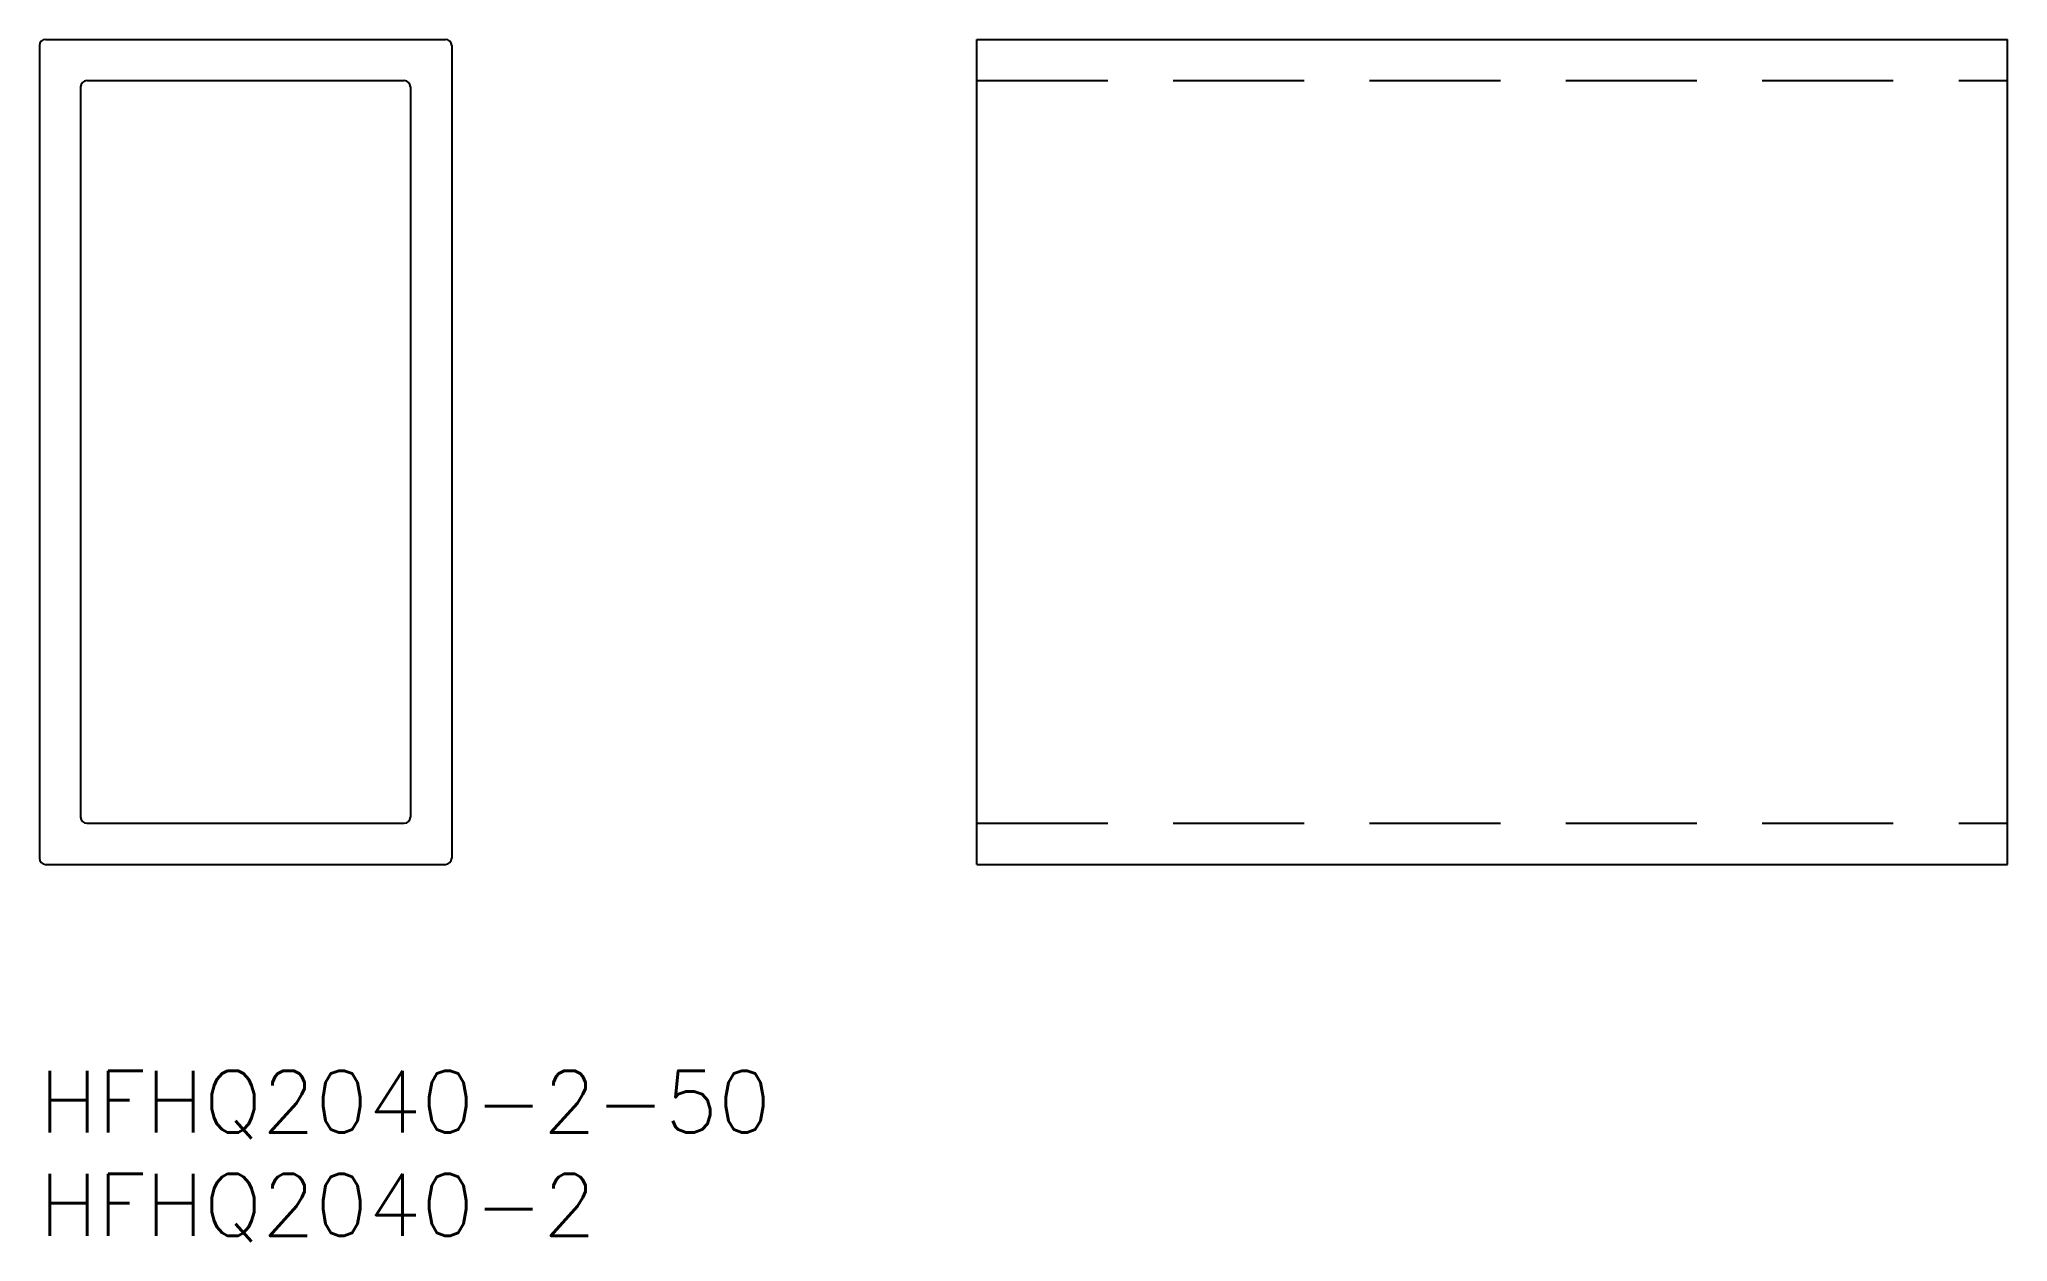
# Model space of a CAD drawing. Extents: x 0 to 95.5, y -8.3 to 50.
import ezdxf

# ---------------------------------------------------------------- set-up
doc = ezdxf.new("R2010")
doc.units = 0
doc.header["$LTSCALE"] = 0.5
doc.linetypes.add('DASHED', pattern=[19.05, 12.7, -6.35])
for name, color, linetype in [('MSM_CONTINUOUS', 7, 'CONTINUOUS'), ('MSM_DASHED', 4, 'DASHED'), ('MSM_PART_NUMBER', 7, 'CONTINUOUS')]:
    doc.layers.add(name, color=color, linetype=linetype)
doc.styles.get("Standard").update_dxf_attribs({"font": 'txt.shx', "height": 3, "bigfont": 'bigfont.shx'})

# ---------------------------------------------------------------- blocks, each defined once
blk = doc.blocks.new('*U2')
at = {"layer": 'MSM_PART_NUMBER'}
blk.add_text('HFHQ2040-2-50', height=3, dxfattribs=at).set_placement((0, -3))
blk = doc.blocks.new('*U3')
at = {"layer": 'MSM_PART_NUMBER'}
blk.add_text('HFHQ2040-2', height=3, dxfattribs=at).set_placement((0, -8))

msp = doc.modelspace()

# ---------------------------------------------------------------- linework, layer by layer
at = {"layer": 'MSM_CONTINUOUS'}
for p, q in [((0, 49.7), (0, 10.3)), ((0.3, 50), (19.7, 50)), ((20, 49.7), (20, 10.3)), ((45.467, 50), (95.467, 50)), ((45.467, 10), (45.467, 50)), ((95.467, 10), (95.467, 50)), ((2.3, 48), (17.7, 48)), ((2, 47.7), (2, 12.3)), ((18, 47.7), (18, 12.3)), ((2.3, 12), (17.7, 12)), ((0.3, 10), (19.7, 10)), ((45.467, 10), (95.467, 10))]:
    msp.add_line(p, q, dxfattribs=at)
for centre, start, end in [((0.3, 49.7), 90, 180), ((19.7, 49.7), 0, 90), ((2.3, 47.7), 90, 180), ((17.7, 47.7), 0, 90), ((2.3, 12.3), 180, 270), ((17.7, 12.3), 270, 0), ((0.3, 10.3), 180, 270), ((19.7, 10.3), 270, 0)]:
    msp.add_arc(centre, 0.3, start, end, dxfattribs=at)
at = {"layer": 'MSM_DASHED'}
for p, q in [((45.467, 48), (95.467, 48)), ((45.467, 12), (95.467, 12))]:
    msp.add_line(p, q, dxfattribs=at)

# ---------------------------------------------------------------- block references
at = {"layer": 'MSM_CONTINUOUS'}
for name in ['*U2', '*U3']:
    msp.add_blockref(name, (0, 0), dxfattribs=at)

doc.saveas('drawing.dxf')
